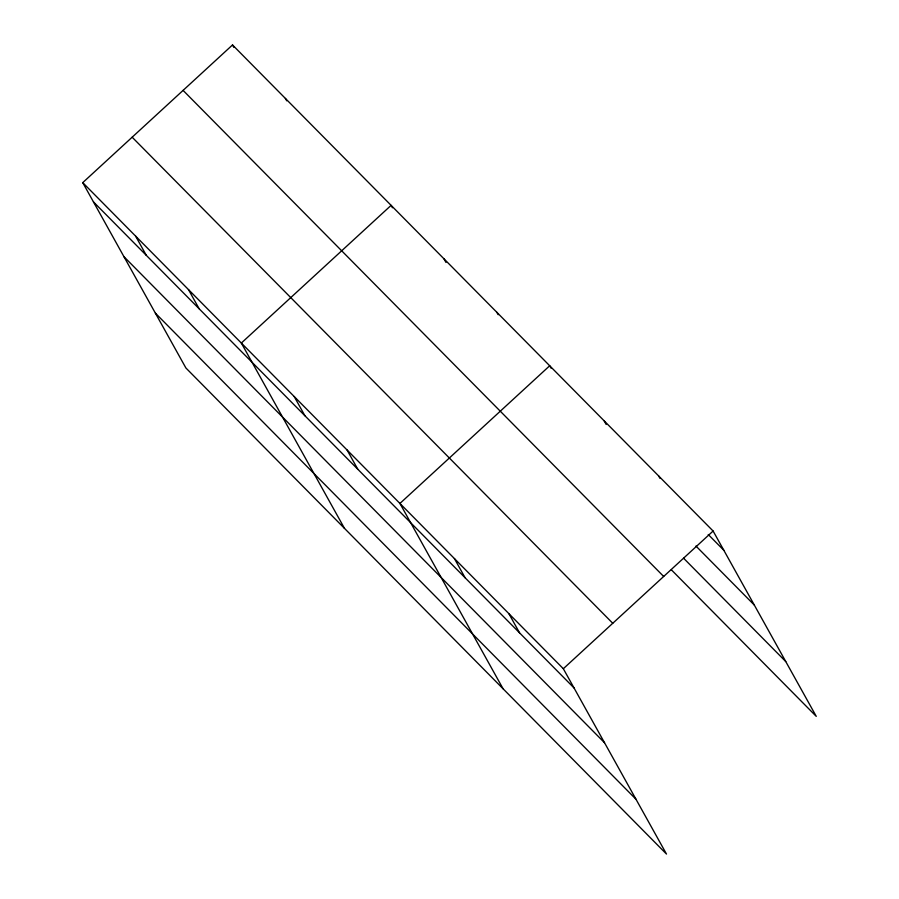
<?xml version="1.0" encoding="UTF-8"?>
<svg xmlns="http://www.w3.org/2000/svg" width="899" height="899" viewBox="0 0 899 899"><rect width="100%" height="100%" fill="white"/><g stroke="black" fill="none" stroke-linecap="round" stroke-linejoin="round"><path stroke-width="1.35" d="M82.742 182.643L563.325 668.721L666.485 854.05L185.891 367.972L82.742 182.643L232.515 44.95L713.109 531.028L816.258 716.357L671.339 569.786M563.325 668.721L713.109 531.028M708.243 534.512L723.807 550.244M695.961 546.041L754.317 605.061M683.622 558.245L785.748 661.54M183.093 90.394L663.676 576.461M132.164 137.21L612.758 623.277M93.44 201.87L574.034 687.949M123.95 256.687L604.544 742.754M155.381 313.155L635.975 799.233M658.641 475.931L659.978 478.335M604.173 420.844L606.173 424.452M551.042 368.163L549.705 365.758L399.931 503.451L503.08 688.78M496.844 312.29L498.181 314.695M443.971 258.822L445.983 262.429M392.447 207.759L391.11 205.354L241.337 343.047L344.486 528.376M285.388 98.418L286.725 100.823M232.515 44.95L233.852 47.355M508.856 613.635L519.566 632.851M454.4 558.537L465.098 577.765M347.059 449.983L357.768 469.211M294.198 396.515L304.896 415.743M188.464 289.579L199.173 308.807M135.603 236.111L146.301 255.338"/></g></svg>
